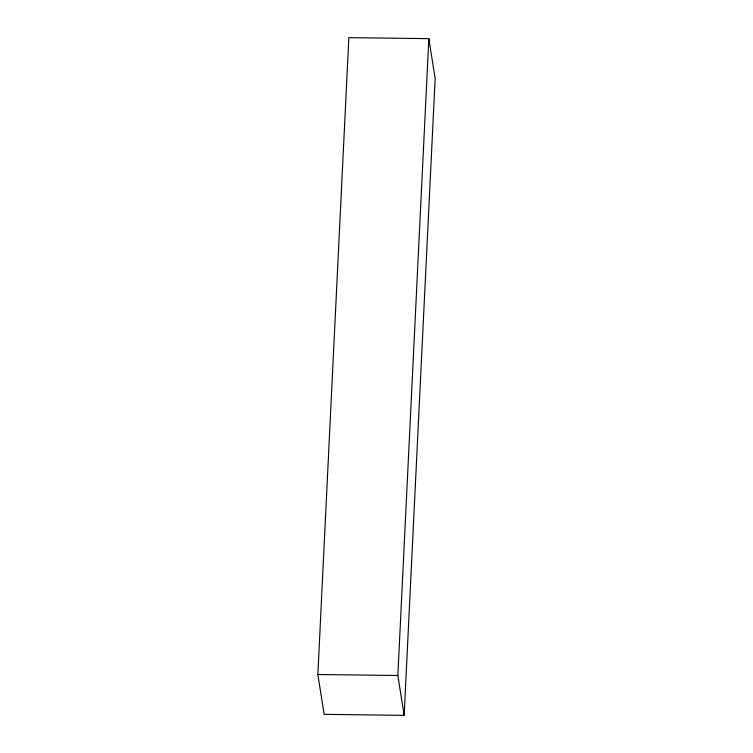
<?xml version="1.0" encoding="UTF-8"?>
<svg xmlns="http://www.w3.org/2000/svg" width="753" height="753" viewBox="0 0 753 753"><rect width="100%" height="100%" fill="white"/><g stroke="black" fill="none" stroke-linecap="round" stroke-linejoin="round"><path stroke-width="1.13" d="M317.851 674.509L348.846 37.65L428.834 38.638L435.149 78.491L404.154 715.35L324.166 714.362L317.851 674.509L397.848 675.497L404.154 715.35M397.848 675.497L428.834 38.638"/></g></svg>
